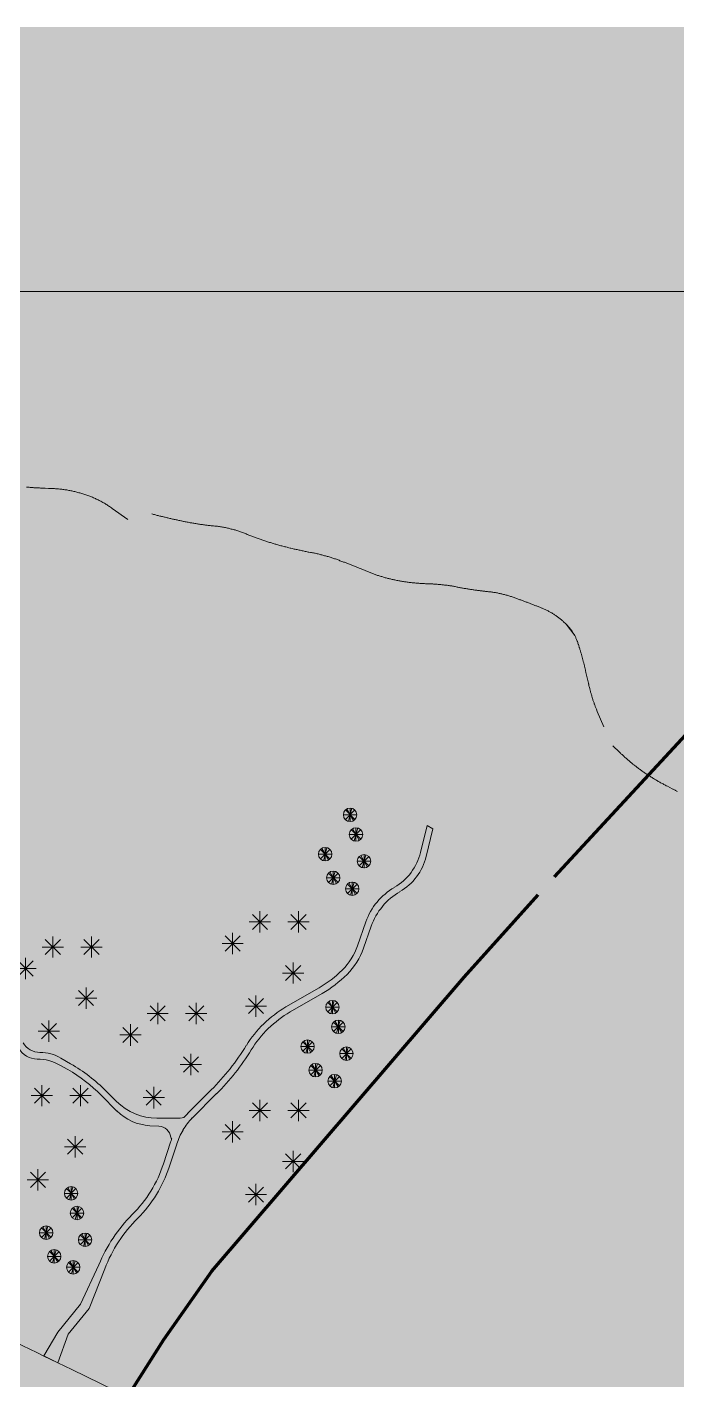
# Model space of a CAD drawing. Header units: metres. Extents: x 68582 to 69192, y 19191 to 19633.
# Drawn here: x 68717 to 68777.5, y 19502.4 to 19628.2 of the extents above; entities that cross this region are included whole.
import ezdxf

# ---------------------------------------------------------------- set-up
doc = ezdxf.new("R2010")
doc.units = ezdxf.units.M
doc.layers.get('0').update_dxf_attribs({"lineweight": 15})
doc.layers.add('Kasvillisuus', color=7, linetype='Continuous', lineweight=5)
doc.layers.add('None', color=7, linetype='Continuous', lineweight=5)

# ---------------------------------------------------------------- blocks, each defined once
blk = doc.blocks.new('Group-912')
at = {"layer": 'None', "color": 7, "linetype": 'Continuous', "lineweight": 5, "transparency": 33554687}
for p, q in [((45.76, -32.34), (47.17, -30.94)), ((45.76, -30.94), (47.17, -32.34)), ((46.46, -32.63), (46.46, -30.65)), ((47.46, -31.64), (45.47, -31.64))]:
    blk.add_line(p, q, dxfattribs=at)
blk = doc.blocks.new('Group-913')
at = {"layer": 'None', "color": 7, "linetype": 'Continuous', "lineweight": 5, "transparency": 33554687}
for p, q in [((42.17, -32.34), (43.57, -30.94)), ((42.17, -30.94), (43.57, -32.34)), ((42.87, -32.63), (42.87, -30.65)), ((43.86, -31.64), (41.88, -31.64))]:
    blk.add_line(p, q, dxfattribs=at)
blk = doc.blocks.new('Group-914')
at = {"layer": 'None', "color": 7, "linetype": 'Continuous', "lineweight": 5, "transparency": 33554687}
for p, q in [((46.96, -36.39), (44.97, -36.39)), ((45.26, -37.09), (46.67, -35.69)), ((45.26, -35.69), (46.67, -37.09)), ((45.96, -37.38), (45.96, -35.4))]:
    blk.add_line(p, q, dxfattribs=at)
blk = doc.blocks.new('Group-916')
at = {"layer": 'None', "color": 7, "linetype": 'Continuous', "lineweight": 5, "transparency": 33554687}
for p, q in [((40.33, -34.64), (40.33, -32.65)), ((41.32, -33.64), (39.34, -33.64)), ((39.63, -34.35), (41.03, -32.94)), ((39.63, -32.94), (41.03, -34.35))]:
    blk.add_line(p, q, dxfattribs=at)
blk = doc.blocks.new('Group-917')
at = {"layer": 'None', "color": 7, "linetype": 'Continuous', "lineweight": 5, "transparency": 33554687}
for p, q in [((41.8, -40.17), (43.2, -38.77)), ((41.8, -38.77), (43.2, -40.17)), ((42.5, -40.47), (42.5, -38.48)), ((43.49, -39.47), (41.51, -39.47))]:
    blk.add_line(p, q, dxfattribs=at)
blk = doc.blocks.new('Group-928')
at = {"layer": 'None', "color": 7, "linetype": 'Continuous', "lineweight": 5, "transparency": 33554687}
for p, q in [((41.59, -42.37), (40.33, -42.37)), ((40.52, -42.81), (41.4, -41.92)), ((40.52, -41.92), (41.4, -42.81)), ((41.27, -42.91), (40.65, -41.83)), ((40.8, -42.97), (41.12, -41.76)), ((40.96, -42.99), (40.96, -41.74))]:
    blk.add_line(p, q, dxfattribs=at)
blk = doc.blocks.new('Group-929')
at = {"layer": 'None', "color": 7, "linetype": 'Continuous', "lineweight": 5, "transparency": 33554687}
blk.add_circle((40.96, -42.37), 0.626, dxfattribs=at)
at = {"layer": 'None', "color": 7, "transparency": 33554687}
blk.add_blockref('Group-928', (0, 0), dxfattribs=at)
blk = doc.blocks.new('Group-930')
at = {"layer": 'None', "color": 7, "linetype": 'Continuous', "lineweight": 5, "transparency": 33554687}
for p, q in [((41.06, -44.64), (41.95, -43.75)), ((41.06, -43.75), (41.95, -44.64)), ((41.82, -44.74), (41.19, -43.65)), ((41.34, -44.8), (41.67, -43.59)), ((41.51, -44.82), (41.51, -43.57)), ((42.13, -44.2), (40.88, -44.2))]:
    blk.add_line(p, q, dxfattribs=at)
blk = doc.blocks.new('Group-931')
at = {"layer": 'None', "color": 7, "linetype": 'Continuous', "lineweight": 5, "transparency": 33554687}
blk.add_circle((41.51, -44.2), 0.626, dxfattribs=at)
at = {"layer": 'None', "color": 7, "transparency": 33554687}
blk.add_blockref('Group-930', (0, 0), dxfattribs=at)
blk = doc.blocks.new('Group-932')
at = {"layer": 'None', "color": 7, "linetype": 'Continuous', "lineweight": 5, "transparency": 33554687}
for p, q in [((40.72, -49.69), (41.61, -48.81)), ((40.72, -48.81), (41.61, -49.69)), ((41.48, -49.79), (40.85, -48.71)), ((41, -49.86), (41.33, -48.65)), ((41.16, -49.88), (41.16, -48.62)), ((41.79, -49.25), (40.54, -49.25))]:
    blk.add_line(p, q, dxfattribs=at)
blk = doc.blocks.new('Group-933')
at = {"layer": 'None', "color": 7, "linetype": 'Continuous', "lineweight": 5, "transparency": 33554687}
blk.add_circle((41.16, -49.25), 0.626, dxfattribs=at)
at = {"layer": 'None', "color": 7, "transparency": 33554687}
blk.add_blockref('Group-932', (0, 0), dxfattribs=at)
blk = doc.blocks.new('Group-934')
at = {"layer": 'None', "color": 7, "linetype": 'Continuous', "lineweight": 5, "transparency": 33554687}
for p, q in [((41.82, -47.13), (42.71, -46.25)), ((41.82, -46.25), (42.71, -47.13)), ((42.58, -47.23), (41.95, -46.15)), ((42.1, -47.3), (42.43, -46.09)), ((42.26, -47.32), (42.26, -46.06)), ((42.89, -46.69), (41.64, -46.69))]:
    blk.add_line(p, q, dxfattribs=at)
blk = doc.blocks.new('Group-935')
at = {"layer": 'None', "color": 7, "linetype": 'Continuous', "lineweight": 5, "transparency": 33554687}
blk.add_circle((42.26, -46.69), 0.626, dxfattribs=at)
at = {"layer": 'None', "color": 7, "transparency": 33554687}
blk.add_blockref('Group-934', (0, 0), dxfattribs=at)
blk = doc.blocks.new('Group-936')
at = {"layer": 'None', "color": 7, "linetype": 'Continuous', "lineweight": 5, "transparency": 33554687}
for p, q in [((38.95, -48.67), (39.84, -47.79)), ((38.95, -47.79), (39.84, -48.67)), ((39.71, -48.77), (39.08, -47.69)), ((39.23, -48.83), (39.56, -47.62)), ((39.39, -48.86), (39.39, -47.6)), ((40.02, -48.23), (38.77, -48.23))]:
    blk.add_line(p, q, dxfattribs=at)
blk = doc.blocks.new('Group-937')
at = {"layer": 'None', "color": 7, "linetype": 'Continuous', "lineweight": 5, "transparency": 33554687}
blk.add_circle((39.39, -48.23), 0.626, dxfattribs=at)
at = {"layer": 'None', "color": 7, "transparency": 33554687}
blk.add_blockref('Group-936', (0, 0), dxfattribs=at)
blk = doc.blocks.new('Group-938')
at = {"layer": 'None', "color": 7, "linetype": 'Continuous', "lineweight": 5, "transparency": 33554687}
for p, q in [((39.27, -46.03), (38.02, -46.03)), ((38.2, -46.47), (39.09, -45.59)), ((38.2, -45.59), (39.09, -46.47)), ((38.96, -46.57), (38.33, -45.49)), ((38.48, -46.64), (38.81, -45.43)), ((38.64, -46.66), (38.64, -45.4))]:
    blk.add_line(p, q, dxfattribs=at)
blk = doc.blocks.new('Group-939')
at = {"layer": 'None', "color": 7, "linetype": 'Continuous', "lineweight": 5, "transparency": 33554687}
blk.add_circle((38.64, -46.03), 0.626, dxfattribs=at)
at = {"layer": 'None', "color": 7, "transparency": 33554687}
blk.add_blockref('Group-938', (0, 0), dxfattribs=at)

msp = doc.modelspace()

# ---------------------------------------------------------------- hatches: boundary and pattern name
at = {"true_color": 0xd1f0d1, "transparency": 33554687}
msp.add_hatch(color=254, dxfattribs=at).paths.add_polyline_path([(68588.12, 19191.44), (69192.3, 19191.44), (69192.3, 19628.23), (68588.12, 19628.23)], flags=0)
at = {"true_color": 0xffffff, "transparency": 33554687}
msp.add_hatch(color=7, dxfattribs=at).paths.add_polyline_path([(68729.12, 19526.71), (68730.94, 19526.71), (68731.03, 19526.71), (68731.11, 19526.71), (68731.2, 19526.72), (68731.29, 19526.72), (68731.37, 19526.73), (68731.46, 19526.74), (68731.54, 19526.75), (68731.63, 19526.77), (68731.71, 19526.87), (68731.8, 19526.96), (68731.89, 19527.06), (68731.98, 19527.15), (68734.17, 19529.34), (68734.63, 19529.81), (68735.08, 19530.3), (68735.51, 19530.8), (68735.93, 19531.31), (68736.33, 19531.84), (68736.72, 19532.37), (68737.09, 19532.92), (68737.44, 19533.48), (68737.61, 19533.75), (68737.8, 19534.01), (68737.99, 19534.28), (68738.19, 19534.53), (68738.39, 19534.78), (68738.61, 19535.03), (68738.83, 19535.27), (68739.06, 19535.5), (68739.3, 19535.72), (68739.55, 19535.94), (68739.8, 19536.15), (68740.05, 19536.35), (68740.32, 19536.54), (68740.58, 19536.72), (68740.85, 19536.9), (68741.13, 19537.06), (68744.22, 19538.84), (68744.51, 19539.02), (68744.79, 19539.2), (68745.07, 19539.39), (68745.35, 19539.6), (68745.61, 19539.81), (68745.87, 19540.03), (68746.13, 19540.26), (68746.37, 19540.5), (68746.49, 19540.62), (68746.6, 19540.74), (68746.71, 19540.87), (68746.82, 19541), (68746.92, 19541.13), (68747.02, 19541.26), (68747.12, 19541.4), (68747.21, 19541.55), (68747.3, 19541.69), (68747.38, 19541.84), (68747.46, 19541.99), (68747.54, 19542.14), (68747.61, 19542.29), (68747.67, 19542.44), (68747.73, 19542.6), (68747.79, 19542.76), (68748.58, 19544.99), (68748.62, 19545.12), (68748.67, 19545.24), (68748.72, 19545.36), (68748.77, 19545.48), (68748.82, 19545.6), (68748.88, 19545.72), (68748.94, 19545.83), (68749.01, 19545.95), (68749.07, 19546.07), (68749.14, 19546.18), (68749.22, 19546.29), (68749.29, 19546.4), (68749.37, 19546.51), (68749.45, 19546.62), (68749.53, 19546.73), (68749.61, 19546.83), (68749.7, 19546.93), (68749.79, 19547.03), (68749.88, 19547.13), (68749.97, 19547.23), (68750.07, 19547.32), (68750.16, 19547.41), (68750.26, 19547.5), (68750.36, 19547.59), (68750.47, 19547.67), (68750.57, 19547.75), (68750.67, 19547.83), (68750.78, 19547.91), (68750.89, 19547.98), (68751, 19548.05), (68751.11, 19548.12), (68751.22, 19548.19), (68751.23, 19548.19), (68751.34, 19548.26), (68751.45, 19548.33), (68751.55, 19548.4), (68751.66, 19548.47), (68751.76, 19548.55), (68751.86, 19548.63), (68751.97, 19548.71), (68752.06, 19548.79), (68752.16, 19548.88), (68752.26, 19548.97), (68752.35, 19549.07), (68752.44, 19549.16), (68752.53, 19549.26), (68752.61, 19549.36), (68752.7, 19549.46), (68752.78, 19549.57), (68752.85, 19549.67), (68752.93, 19549.78), (68753, 19549.89), (68753.07, 19550), (68753.14, 19550.12), (68753.2, 19550.23), (68753.26, 19550.35), (68753.32, 19550.47), (68753.37, 19550.59), (68753.42, 19550.71), (68753.47, 19550.83), (68753.51, 19550.95), (68753.55, 19551.07), (68753.59, 19551.19), (68753.62, 19551.31), (68753.66, 19551.44), (68754.27, 19553.96), (68754.8, 19553.63), (68754.18, 19551.07), (68754.15, 19550.95), (68754.11, 19550.83), (68754.08, 19550.7), (68754.03, 19550.58), (68753.99, 19550.46), (68753.94, 19550.33), (68753.89, 19550.21), (68753.84, 19550.09), (68753.78, 19549.97), (68753.72, 19549.85), (68753.66, 19549.74), (68753.59, 19549.62), (68753.52, 19549.51), (68753.45, 19549.4), (68753.37, 19549.29), (68753.29, 19549.18), (68753.21, 19549.07), (68753.13, 19548.97), (68753.04, 19548.87), (68752.95, 19548.77), (68752.86, 19548.67), (68752.77, 19548.58), (68752.67, 19548.49), (68752.57, 19548.4), (68752.47, 19548.31), (68752.37, 19548.23), (68752.27, 19548.15), (68752.16, 19548.07), (68752.06, 19548), (68751.95, 19547.92), (68751.84, 19547.86), (68751.73, 19547.79), (68751.62, 19547.72), (68751.51, 19547.65), (68751.4, 19547.58), (68751.29, 19547.51), (68751.18, 19547.43), (68751.07, 19547.35), (68750.97, 19547.27), (68750.86, 19547.18), (68750.76, 19547.09), (68750.66, 19547), (68750.57, 19546.91), (68750.47, 19546.82), (68750.38, 19546.72), (68750.28, 19546.62), (68750.19, 19546.52), (68750.11, 19546.42), (68750.02, 19546.31), (68749.94, 19546.21), (68749.86, 19546.1), (68749.78, 19545.99), (68749.71, 19545.88), (68749.64, 19545.76), (68749.57, 19545.65), (68749.5, 19545.53), (68749.43, 19545.42), (68749.37, 19545.3), (68749.31, 19545.18), (68749.26, 19545.06), (68749.2, 19544.94), (68749.15, 19544.82), (68749.11, 19544.69), (68749.06, 19544.57), (68748.35, 19542.53), (68748.29, 19542.36), (68748.22, 19542.19), (68748.15, 19542.03), (68748.07, 19541.86), (68747.99, 19541.7), (68747.9, 19541.54), (68747.81, 19541.38), (68747.72, 19541.22), (68747.62, 19541.07), (68747.52, 19540.92), (68747.41, 19540.77), (68747.3, 19540.63), (68747.18, 19540.49), (68747.06, 19540.35), (68746.94, 19540.22), (68746.82, 19540.09), (68746.55, 19539.84), (68746.28, 19539.59), (68746, 19539.35), (68745.71, 19539.12), (68745.42, 19538.9), (68745.11, 19538.7), (68744.81, 19538.5), (68744.49, 19538.31), (68741.53, 19536.6), (68741.26, 19536.43), (68740.99, 19536.26), (68740.72, 19536.08), (68740.47, 19535.89), (68740.21, 19535.7), (68739.97, 19535.49), (68739.73, 19535.28), (68739.49, 19535.06), (68739.26, 19534.83), (68739.04, 19534.6), (68738.83, 19534.35), (68738.63, 19534.11), (68738.43, 19533.85), (68738.24, 19533.6), (68738.06, 19533.33), (68737.89, 19533.07), (68737.54, 19532.52), (68737.18, 19531.98), (68736.8, 19531.45), (68736.4, 19530.94), (68735.99, 19530.43), (68735.57, 19529.94), (68735.13, 19529.46), (68734.67, 19529), (68732.41, 19526.73), (68732.29, 19526.6), (68732.17, 19526.47), (68732.05, 19526.34), (68731.94, 19526.2), (68731.84, 19526.05), (68731.73, 19525.91), (68731.64, 19525.76), (68731.55, 19525.61), (68731.46, 19525.45), (68731.38, 19525.3), (68731.3, 19525.14), (68731.22, 19524.97), (68731.15, 19524.81), (68731.09, 19524.65), (68731.02, 19524.48), (68730.97, 19524.31), (68730.26, 19522.16), (68730.15, 19521.83), (68730.02, 19521.51), (68729.89, 19521.18), (68729.74, 19520.86), (68729.59, 19520.54), (68729.43, 19520.23), (68729.26, 19519.92), (68729.08, 19519.61), (68728.89, 19519.32), (68728.69, 19519.02), (68728.48, 19518.74), (68728.27, 19518.46), (68728.04, 19518.18), (68727.81, 19517.92), (68727.58, 19517.66), (68727.33, 19517.41), (68727.09, 19517.16), (68726.85, 19516.9), (68726.62, 19516.63), (68726.39, 19516.36), (68726.17, 19516.09), (68725.96, 19515.8), (68725.75, 19515.51), (68725.55, 19515.22), (68725.36, 19514.92), (68725.18, 19514.62), (68725, 19514.31), (68724.84, 19513.99), (68724.68, 19513.68), (68724.53, 19513.36), (68724.39, 19513.04), (68724.26, 19512.71), (68722.8, 19509), (68720.86, 19506.61), (68719.91, 19503.95), (68718.6, 19504.59), (68719.91, 19506.82), (68722, 19509.4), (68723.71, 19513.07), (68723.85, 19513.4), (68724, 19513.72), (68724.15, 19514.03), (68724.31, 19514.35), (68724.48, 19514.66), (68724.66, 19514.96), (68724.84, 19515.27), (68725.03, 19515.56), (68725.23, 19515.85), (68725.44, 19516.14), (68725.65, 19516.42), (68725.87, 19516.7), (68726.1, 19516.97), (68726.33, 19517.23), (68726.57, 19517.49), (68726.82, 19517.74), (68727.06, 19517.99), (68727.29, 19518.25), (68727.52, 19518.51), (68727.75, 19518.78), (68727.96, 19519.06), (68728.17, 19519.35), (68728.36, 19519.64), (68728.55, 19519.94), (68728.73, 19520.24), (68728.9, 19520.55), (68729.07, 19520.86), (68729.22, 19521.18), (68729.36, 19521.5), (68729.49, 19521.82), (68729.62, 19522.15), (68729.73, 19522.48), (68730.39, 19524.49), (68730.44, 19524.63), (68730.49, 19524.77), (68730.49, 19524.78), (68730.49, 19524.78), (68730.48, 19524.79), (68730.48, 19524.79), (68730.47, 19524.8), (68730.47, 19524.8), (68730.47, 19524.81), (68730.46, 19524.81), (68730.46, 19524.82), (68730.45, 19524.82), (68730.45, 19524.83), (68730.45, 19524.83), (68730.44, 19524.84), (68730.44, 19524.84), (68730.44, 19524.85), (68730.44, 19524.85), (68730.43, 19524.86), (68730.43, 19524.87), (68730.43, 19524.87), (68730.43, 19524.88), (68730.42, 19524.88), (68730.42, 19524.89), (68730.42, 19524.9), (68730.42, 19524.9), (68730.42, 19524.91), (68730.41, 19524.91), (68730.41, 19524.92), (68730.41, 19524.93), (68730.41, 19524.93), (68730.41, 19524.94), (68730.41, 19524.94), (68730.41, 19524.95), (68730.4, 19524.97), (68730.4, 19525), (68730.39, 19525.02), (68730.39, 19525.04), (68730.38, 19525.07), (68730.38, 19525.09), (68730.37, 19525.11), (68730.36, 19525.14), (68730.36, 19525.16), (68730.35, 19525.19), (68730.34, 19525.21), (68730.33, 19525.23), (68730.32, 19525.26), (68730.31, 19525.28), (68730.3, 19525.3), (68730.29, 19525.33), (68730.27, 19525.35), (68730.26, 19525.37), (68730.25, 19525.39), (68730.24, 19525.42), (68730.22, 19525.44), (68730.21, 19525.46), (68730.19, 19525.48), (68730.18, 19525.5), (68730.16, 19525.52), (68730.14, 19525.54), (68730.13, 19525.56), (68730.11, 19525.58), (68730.09, 19525.6), (68730.07, 19525.62), (68730.05, 19525.64), (68730.03, 19525.66), (68730.01, 19525.68), (68729.99, 19525.69), (68729.97, 19525.71), (68729.95, 19525.73), (68729.93, 19525.74), (68729.91, 19525.76), (68729.89, 19525.77), (68729.86, 19525.79), (68729.84, 19525.8), (68729.82, 19525.81), (68729.8, 19525.83), (68729.77, 19525.84), (68729.75, 19525.85), (68729.73, 19525.86), (68729.7, 19525.87), (68729.68, 19525.88), (68729.66, 19525.89), (68729.63, 19525.9), (68729.61, 19525.91), (68729.58, 19525.92), (68729.56, 19525.92), (68729.53, 19525.93), (68729.51, 19525.94), (68729.49, 19525.94), (68729.46, 19525.95), (68729.44, 19525.95), (68729.41, 19525.96), (68729.39, 19525.96), (68729.37, 19525.96), (68729.34, 19525.96), (68729.32, 19525.97), (68729.3, 19525.97), (68728.47, 19526.01), (68728.37, 19526.02), (68728.26, 19526.03), (68728.16, 19526.04), (68728.05, 19526.05), (68727.94, 19526.07), (68727.84, 19526.09), (68727.73, 19526.11), (68727.63, 19526.13), (68727.52, 19526.16), (68727.42, 19526.19), (68727.32, 19526.22), (68727.21, 19526.25), (68727.11, 19526.29), (68727.01, 19526.33), (68726.91, 19526.37), (68726.81, 19526.41), (68726.71, 19526.46), (68726.61, 19526.51), (68726.52, 19526.56), (68726.42, 19526.61), (68726.33, 19526.66), (68726.23, 19526.72), (68726.14, 19526.78), (68726.05, 19526.84), (68725.97, 19526.9), (68725.88, 19526.96), (68725.8, 19527.03), (68725.71, 19527.1), (68725.63, 19527.17), (68725.55, 19527.24), (68725.48, 19527.31), (68725.4, 19527.38), (68723.94, 19528.84), (68723.59, 19529.19), (68723.22, 19529.52), (68722.85, 19529.83), (68722.46, 19530.14), (68722.06, 19530.44), (68721.66, 19530.72), (68721.24, 19530.98), (68720.82, 19531.24), (68720.09, 19531.66), (68719.97, 19531.73), (68719.85, 19531.79), (68719.72, 19531.85), (68719.59, 19531.9), (68719.47, 19531.95), (68719.33, 19532), (68719.2, 19532.04), (68719.07, 19532.08), (68718.93, 19532.12), (68718.8, 19532.14), (68718.66, 19532.17), (68718.52, 19532.19), (68718.38, 19532.21), (68718.25, 19532.22), (68718.11, 19532.22), (68717.97, 19532.23), (68717.91, 19532.23), (68717.85, 19532.23), (68717.79, 19532.23), (68717.72, 19532.24), (68717.66, 19532.25), (68717.6, 19532.26), (68717.53, 19532.28), (68717.47, 19532.29), (68717.41, 19532.31), (68717.35, 19532.33), (68717.29, 19532.35), (68717.23, 19532.37), (68717.16, 19532.4), (68717.11, 19532.43), (68717.05, 19532.46), (68716.99, 19532.49), (68716.93, 19532.52), (68716.88, 19532.56), (68716.82, 19532.6), (68716.77, 19532.64), (68716.72, 19532.68), (68716.67, 19532.72), (68716.62, 19532.76), (68716.58, 19532.81), (68716.53, 19532.85), (68716.49, 19532.9), (68716.45, 19532.95), (68716.41, 19533), (68716.37, 19533.05), (68716.34, 19533.1), (68716.3, 19533.16), (68716.27, 19533.21), (68714.08, 19537.01), (68714.04, 19537.07), (68714, 19537.13), (68713.96, 19537.19), (68713.91, 19537.26), (68713.86, 19537.32), (68713.81, 19537.37), (68713.76, 19537.43), (68713.71, 19537.49), (68713.65, 19537.54), (68713.6, 19537.59), (68713.54, 19537.65), (68713.47, 19537.7), (68713.41, 19537.74), (68713.35, 19537.79), (68713.28, 19537.83), (68713.21, 19537.87), (68713.14, 19537.91), (68713.07, 19537.95), (68713, 19537.98), (68712.93, 19538.01), (68712.85, 19538.04), (68712.78, 19538.07), (68712.71, 19538.09), (68712.63, 19538.11), (68712.56, 19538.13), (68712.48, 19538.14), (68712.4, 19538.16), (68712.33, 19538.17), (68712.25, 19538.18), (68712.18, 19538.18), (68712.1, 19538.19), (68712.03, 19538.19), (68711.66, 19538.19), (68711.61, 19538.19), (68711.55, 19538.19), (68711.5, 19538.2), (68711.44, 19538.2), (68711.39, 19538.21), (68711.33, 19538.22), (68711.28, 19538.23), (68711.22, 19538.25), (68711.17, 19538.26), (68711.11, 19538.28), (68711.06, 19538.3), (68711.01, 19538.32), (68710.95, 19538.34), (68710.9, 19538.37), (68710.85, 19538.39), (68710.8, 19538.42), (68710.75, 19538.45), (68710.7, 19538.48), (68710.65, 19538.52), (68710.6, 19538.55), (68710.56, 19538.59), (68710.52, 19538.62), (68710.47, 19538.66), (68710.43, 19538.7), (68710.39, 19538.74), (68710.35, 19538.79), (68710.32, 19538.83), (68710.28, 19538.87), (68710.25, 19538.92), (68710.22, 19538.96), (68710.19, 19539.01), (68710.16, 19539.06), (68710.09, 19539.18), (68709.98, 19539.36), (68709.86, 19539.54), (68709.74, 19539.72), (68709.62, 19539.89), (68709.48, 19540.06), (68709.35, 19540.22), (68709.2, 19540.37), (68709.06, 19540.53), (68709.02, 19540.56), (68708.99, 19540.6), (68708.95, 19540.63), (68708.91, 19540.66), (68708.87, 19540.69), (68708.83, 19540.72), (68708.79, 19540.75), (68708.75, 19540.78), (68708.71, 19540.81), (68708.66, 19540.84), (68708.62, 19540.86), (68708.57, 19540.89), (68708.53, 19540.91), (68708.48, 19540.93), (68708.43, 19540.95), (68708.39, 19540.97), (68708.34, 19540.99), (68708.29, 19541.01), (68708.24, 19541.03), (68708.19, 19541.04), (68708.15, 19541.06), (68708.1, 19541.07), (68708.05, 19541.08), (68708, 19541.09), (68707.95, 19541.1), (68707.9, 19541.11), (68707.85, 19541.12), (68707.8, 19541.12), (68707.75, 19541.13), (68707.7, 19541.13), (68707.65, 19541.13), (68707.6, 19541.13), (68706.89, 19541.13), (68706.8, 19541.13), (68706.71, 19541.14), (68706.62, 19541.14), (68706.53, 19541.15), (68706.43, 19541.16), (68706.34, 19541.17), (68706.25, 19541.19), (68706.16, 19541.2), (68706.07, 19541.22), (68705.98, 19541.24), (68705.89, 19541.27), (68705.8, 19541.29), (68705.71, 19541.32), (68705.62, 19541.35), (68705.53, 19541.38), (68705.44, 19541.42), (68705.36, 19541.46), (68705.27, 19541.49), (68705.19, 19541.54), (68705.11, 19541.58), (68705.02, 19541.62), (68704.94, 19541.67), (68704.86, 19541.72), (68704.79, 19541.77), (68704.71, 19541.82), (68704.63, 19541.88), (68704.56, 19541.93), (68704.49, 19541.99), (68704.42, 19542.05), (68704.35, 19542.11), (68704.28, 19542.17), (68704.22, 19542.24), (68702.35, 19544.11), (68702.25, 19544.21), (68702.35, 19544.53), (68702.45, 19544.85), (68704.47, 19542.84), (68704.53, 19542.77), (68704.6, 19542.71), (68704.67, 19542.65), (68704.74, 19542.59), (68704.81, 19542.53), (68704.88, 19542.48), (68704.96, 19542.42), (68705.03, 19542.37), (68705.11, 19542.32), (68705.19, 19542.27), (68705.27, 19542.22), (68705.35, 19542.18), (68705.44, 19542.14), (68705.52, 19542.09), (68705.61, 19542.06), (68705.69, 19542.02), (68705.78, 19541.98), (68705.87, 19541.95), (68705.96, 19541.92), (68706.05, 19541.89), (68706.14, 19541.87), (68706.23, 19541.84), (68706.32, 19541.82), (68706.41, 19541.8), (68706.5, 19541.79), (68706.59, 19541.77), (68706.68, 19541.76), (68706.77, 19541.75), (68706.87, 19541.74), (68706.96, 19541.74), (68707.05, 19541.73), (68707.14, 19541.73), (68707.68, 19541.73), (68707.74, 19541.73), (68707.8, 19541.73), (68707.86, 19541.72), (68707.92, 19541.72), (68707.98, 19541.71), (68708.04, 19541.71), (68708.1, 19541.7), (68708.16, 19541.68), (68708.22, 19541.67), (68708.28, 19541.66), (68708.34, 19541.64), (68708.39, 19541.63), (68708.45, 19541.61), (68708.51, 19541.59), (68708.57, 19541.57), (68708.62, 19541.54), (68708.68, 19541.52), (68708.74, 19541.49), (68708.79, 19541.47), (68708.84, 19541.44), (68708.9, 19541.41), (68708.95, 19541.38), (68709, 19541.35), (68709.05, 19541.31), (68709.1, 19541.28), (68709.15, 19541.24), (68709.2, 19541.21), (68709.25, 19541.17), (68709.29, 19541.13), (68709.34, 19541.09), (68709.38, 19541.05), (68709.42, 19541.01), (68709.53, 19540.9), (68709.68, 19540.75), (68709.82, 19540.59), (68709.96, 19540.43), (68710.1, 19540.26), (68710.23, 19540.08), (68710.35, 19539.91), (68710.46, 19539.72), (68710.58, 19539.54), (68710.6, 19539.5), (68710.63, 19539.46), (68710.65, 19539.42), (68710.68, 19539.38), (68710.71, 19539.34), (68710.74, 19539.31), (68710.78, 19539.27), (68710.81, 19539.23), (68710.84, 19539.2), (68710.88, 19539.17), (68710.92, 19539.13), (68710.96, 19539.1), (68711, 19539.07), (68711.04, 19539.04), (68711.08, 19539.02), (68711.13, 19538.99), (68711.17, 19538.97), (68711.21, 19538.94), (68711.26, 19538.92), (68711.31, 19538.9), (68711.35, 19538.88), (68711.4, 19538.87), (68711.45, 19538.85), (68711.49, 19538.84), (68711.54, 19538.83), (68711.59, 19538.82), (68711.64, 19538.81), (68711.69, 19538.8), (68711.73, 19538.79), (68711.78, 19538.79), (68711.83, 19538.79), (68711.88, 19538.79), (68712.38, 19538.79), (68712.45, 19538.79), (68712.52, 19538.78), (68712.6, 19538.78), (68712.67, 19538.77), (68712.75, 19538.76), (68712.83, 19538.74), (68712.9, 19538.73), (68712.98, 19538.71), (68713.05, 19538.69), (68713.13, 19538.67), (68713.2, 19538.64), (68713.27, 19538.61), (68713.35, 19538.58), (68713.42, 19538.55), (68713.49, 19538.51), (68713.56, 19538.47), (68713.63, 19538.43), (68713.69, 19538.39), (68713.76, 19538.34), (68713.82, 19538.3), (68713.88, 19538.25), (68713.94, 19538.19), (68714, 19538.14), (68714.06, 19538.09), (68714.11, 19538.03), (68714.16, 19537.97), (68714.21, 19537.92), (68714.26, 19537.86), (68714.3, 19537.79), (68714.35, 19537.73), (68714.39, 19537.67), (68714.42, 19537.61), (68716.66, 19533.73), (68716.69, 19533.68), (68716.72, 19533.63), (68716.76, 19533.58), (68716.79, 19533.54), (68716.83, 19533.49), (68716.86, 19533.45), (68716.9, 19533.4), (68716.94, 19533.36), (68716.99, 19533.32), (68717.03, 19533.28), (68717.08, 19533.24), (68717.12, 19533.2), (68717.17, 19533.17), (68717.22, 19533.13), (68717.27, 19533.1), (68717.32, 19533.07), (68717.38, 19533.04), (68717.43, 19533.01), (68717.48, 19532.99), (68717.54, 19532.96), (68717.6, 19532.94), (68717.65, 19532.92), (68717.71, 19532.9), (68717.77, 19532.89), (68717.82, 19532.87), (68717.88, 19532.86), (68717.94, 19532.85), (68718, 19532.84), (68718.05, 19532.83), (68718.11, 19532.83), (68718.17, 19532.83), (68718.23, 19532.83), (68718.35, 19532.82), (68718.48, 19532.82), (68718.6, 19532.81), (68718.73, 19532.79), (68718.86, 19532.77), (68718.98, 19532.75), (68719.11, 19532.72), (68719.23, 19532.69), (68719.35, 19532.66), (68719.48, 19532.62), (68719.6, 19532.58), (68719.72, 19532.53), (68719.83, 19532.48), (68719.95, 19532.42), (68720.06, 19532.37), (68720.17, 19532.3), (68721.09, 19531.78), (68721.53, 19531.51), (68721.97, 19531.22), (68722.4, 19530.93), (68722.82, 19530.62), (68723.23, 19530.29), (68723.63, 19529.95), (68724.02, 19529.6), (68724.39, 19529.24), (68725.37, 19528.26), (68725.46, 19528.17), (68725.55, 19528.09), (68725.65, 19528), (68725.75, 19527.92), (68725.85, 19527.84), (68725.95, 19527.76), (68726.06, 19527.68), (68726.16, 19527.61), (68726.27, 19527.54), (68726.38, 19527.47), (68726.5, 19527.4), (68726.61, 19527.34), (68726.73, 19527.28), (68726.85, 19527.22), (68726.97, 19527.17), (68727.09, 19527.11), (68727.21, 19527.06), (68727.34, 19527.02), (68727.46, 19526.98), (68727.59, 19526.94), (68727.71, 19526.9), (68727.84, 19526.87), (68727.97, 19526.84), (68728.09, 19526.81), (68728.22, 19526.79), (68728.35, 19526.77), (68728.48, 19526.75), (68728.61, 19526.73), (68728.74, 19526.72), (68728.86, 19526.72), (68728.99, 19526.71)], flags=0)
at = {"layer": 'None', "linetype": 'Continuous', "lineweight": 0, "true_color": 0xffffff, "transparency": 33554687}
for points in [[(68781.59, 19538.71), (68776.38, 19540.61), (68768.63, 19545.33), (68766.57, 19546.57), (68761.47, 19549.51), (68762.8, 19551.69), (68768.16, 19559.92), (68775.63, 19569.2), (68784.47, 19575.63), (68789.67, 19581.91), (68793.56, 19591.15), (68800.81, 19599.35), (68806.04, 19602.18), (68820.1, 19605.22), (68827.3, 19606.6), (68835.87, 19610.18), (68837.48, 19611.8), (68839.45, 19609.09), (68836.64, 19608.33), (68827.88, 19604.67), (68820.5, 19603.26), (68806.74, 19600.29), (68802.07, 19597.76), (68795.28, 19590.07), (68791.4, 19580.86), (68785.85, 19574.16), (68777.02, 19567.74), (68770.08, 19559.11), (68764.8, 19550.29), (68777.25, 19542.42), (68782.27, 19540.59)], [(68726.52, 19581.22), (68727.02, 19578.27), (68724.32, 19575.61), (68725.74, 19574.2), (68728.54, 19575.09), (68729.87, 19576.58), (68728.51, 19581.07)], [(68691.2, 19521.55), (68692.49, 19524.34), (68697.41, 19535.82), (68704.6, 19557.89), (68708.25, 19563.1), (68719.67, 19570.92), (68724.32, 19575.61), (68725.74, 19574.2), (68720.96, 19569.38), (68709.68, 19561.65), (68706.41, 19556.99), (68699.28, 19535.11), (68693.03, 19520.75)], [(68761.47, 19549.51), (68747.58, 19558.09), (68728.54, 19575.09), (68729.87, 19576.58), (68748.77, 19559.7), (68762.8, 19551.69)], [(68733.52, 19471.9), (68734.82, 19477.86), (68739.47, 19489.54), (68746.66, 19501.73), (68758.6, 19513.69), (68764.48, 19520.21), (68766.65, 19526.02), (68766.57, 19546.57), (68768.63, 19545.33), (68768.64, 19525.64), (68766.22, 19519.15), (68760.05, 19512.31), (68748.18, 19500.43), (68740.78, 19487.6), (68736.74, 19477.28), (68735.47, 19471.47)]]:
    msp.add_hatch(color=7, dxfattribs=at).paths.add_polyline_path(points, flags=0)

# ---------------------------------------------------------------- linework, layer by layer
at = {"layer": 'Kasvillisuus'}
msp.add_lwpolyline([(68640.23, 19207.93), (69167.58, 19207.93), (69167.58, 19603.63), (68640.23, 19603.63)], close=True, dxfattribs=at)
at = {"layer": 'None', "color": 7, "linetype": 'Continuous', "lineweight": 5, "true_color": 0xffffff, "transparency": 33554687}
for p, q in [((68753.66, 19551.44), (68754.27, 19553.96)), ((68754.8, 19553.63), (68754.18, 19551.07)), ((68754.27, 19553.96), (68754.8, 19553.63)), ((68751.22, 19548.19), (68751.23, 19548.19)), ((68747.79, 19542.76), (68748.58, 19544.99)), ((68749.06, 19544.57), (68748.35, 19542.53)), ((68741.13, 19537.06), (68744.22, 19538.84)), ((68744.49, 19538.31), (68741.53, 19536.6)), ((68720.82, 19531.24), (68720.09, 19531.66)), ((68720.17, 19532.3), (68721.09, 19531.78)), ((68724.39, 19529.24), (68725.37, 19528.26)), ((68731.98, 19527.15), (68734.17, 19529.34)), ((68734.67, 19529), (68732.41, 19526.73)), ((68725.4, 19527.38), (68723.94, 19528.84)), ((68729.12, 19526.71), (68730.94, 19526.71)), ((68729.3, 19525.97), (68728.47, 19526.01)), ((68729.73, 19522.48), (68730.39, 19524.49)), ((68730.97, 19524.31), (68730.26, 19522.16)), ((68722, 19509.4), (68723.71, 19513.07)), ((68724.26, 19512.71), (68722.8, 19509)), ((68719.91, 19506.82), (68722, 19509.4)), ((68722.8, 19509), (68720.86, 19506.61)), ((68718.6, 19504.59), (68719.91, 19506.82)), ((68720.86, 19506.61), (68719.91, 19503.95)), ((68719.91, 19503.95), (68718.6, 19504.59))]:
    msp.add_line(p, q, dxfattribs=at)
at = {"layer": 'None', "color": 7, "linetype": 'Continuous', "lineweight": 5, "transparency": 33554687}
msp.add_line((68725.19, 19501.37), (68721.19, 19503.32), dxfattribs=at)
for points in [[(68726.4, 19582.41), (68724.95, 19583.45), (68724.88, 19583.5), (68724.8, 19583.56), (68724.72, 19583.61), (68724.64, 19583.67), (68724.56, 19583.72), (68724.48, 19583.77), (68724.4, 19583.82), (68724.32, 19583.87), (68724.23, 19583.92), (68724.15, 19583.97), (68724.07, 19584.01), (68723.98, 19584.06), (68723.9, 19584.11), (68723.82, 19584.15), (68723.73, 19584.19), (68723.64, 19584.24), (68723.56, 19584.28), (68723.47, 19584.32), (68723.39, 19584.36), (68723.3, 19584.4), (68723.21, 19584.44), (68723.12, 19584.48), (68723.04, 19584.51), (68722.95, 19584.55), (68722.86, 19584.59), (68722.77, 19584.62), (68722.68, 19584.65), (68722.59, 19584.68), (68722.5, 19584.72), (68722.41, 19584.75), (68722.32, 19584.78), (68722.22, 19584.8), (68722.13, 19584.83), (68722.04, 19584.86), (68721.95, 19584.89), (68721.86, 19584.91), (68721.76, 19584.94), (68721.67, 19584.96), (68721.58, 19584.98), (68721.49, 19585.01), (68721.39, 19585.03), (68721.3, 19585.05), (68721.2, 19585.07), (68721.11, 19585.09), (68721.02, 19585.11), (68720.92, 19585.12), (68720.83, 19585.14), (68720.73, 19585.16), (68720.64, 19585.17), (68720.54, 19585.19), (68720.45, 19585.2), (68720.35, 19585.21), (68720.26, 19585.23), (68720.16, 19585.24), (68720.07, 19585.25), (68719.97, 19585.26), (68719.88, 19585.27), (68719.78, 19585.28), (68719.69, 19585.28), (68719.59, 19585.29), (68719.49, 19585.3), (68719.4, 19585.3), (68719.3, 19585.31), (68719.21, 19585.31), (68719.03, 19585.31), (68718.73, 19585.32), (68718.64, 19585.33), (68718.56, 19585.33), (68718.47, 19585.33), (68718.38, 19585.34), (68718.29, 19585.34), (68718.2, 19585.35), (68718.11, 19585.35), (68718.03, 19585.35), (68717.94, 19585.36), (68717.85, 19585.36), (68717.76, 19585.37), (68717.67, 19585.37), (68717.59, 19585.38), (68717.5, 19585.39), (68717.41, 19585.39), (68717.32, 19585.4), (68717.23, 19585.41), (68717.15, 19585.41), (68717.06, 19585.42), (68716.97, 19585.43)], [(68770.73, 19563.11), (68770.11, 19564.56), (68770.08, 19564.63), (68770.06, 19564.69), (68770.03, 19564.76), (68770, 19564.82), (68769.98, 19564.89), (68769.95, 19564.95), (68769.93, 19565.02), (68769.9, 19565.09), (68769.88, 19565.15), (68769.85, 19565.22), (68769.83, 19565.28), (68769.81, 19565.35), (68769.78, 19565.42), (68769.76, 19565.48), (68769.74, 19565.55), (68769.71, 19565.62), (68769.69, 19565.68), (68769.67, 19565.75), (68769.65, 19565.82), (68769.63, 19565.89), (68769.61, 19565.95), (68769.59, 19566.02), (68769.57, 19566.09), (68769.55, 19566.16), (68769.53, 19566.22), (68769.51, 19566.29), (68769.49, 19566.36), (68769.47, 19566.43), (68769.46, 19566.5), (68769.44, 19566.57), (68769.42, 19566.63), (68769.41, 19566.7), (68769.39, 19566.78), (68769.36, 19566.89), (68769.34, 19566.95), (68769.33, 19567.02), (68769.31, 19567.08), (68769.3, 19567.14), (68769.28, 19567.21), (68769.27, 19567.27), (68769.25, 19567.33), (68769.24, 19567.4), (68769.22, 19567.46), (68769.21, 19567.53), (68769.19, 19567.59), (68769.18, 19567.65), (68769.16, 19567.72), (68769.15, 19567.78), (68769.13, 19567.85), (68769.12, 19567.91), (68769.1, 19567.97), (68769.09, 19568.04), (68769.07, 19568.1), (68769.06, 19568.16), (68769.04, 19568.23), (68769.03, 19568.29), (68769.01, 19568.35), (68769, 19568.42), (68768.98, 19568.48), (68768.97, 19568.55), (68768.95, 19568.61), (68768.94, 19568.67), (68768.92, 19568.74), (68768.91, 19568.8), (68768.91, 19568.82), (68768.89, 19568.88), (68768.88, 19568.94), (68768.86, 19569.01), (68768.85, 19569.07), (68768.83, 19569.13), (68768.81, 19569.2), (68768.8, 19569.26), (68768.78, 19569.32), (68768.77, 19569.39), (68768.75, 19569.45), (68768.73, 19569.51), (68768.72, 19569.58), (68768.7, 19569.64), (68768.68, 19569.7), (68768.66, 19569.77), (68768.65, 19569.83), (68768.63, 19569.89), (68768.61, 19569.95), (68768.59, 19570.02), (68768.57, 19570.08), (68768.56, 19570.14), (68768.54, 19570.21), (68768.52, 19570.27), (68768.5, 19570.33), (68768.48, 19570.39), (68768.46, 19570.46), (68768.44, 19570.52), (68768.42, 19570.58), (68768.4, 19570.64), (68768.38, 19570.7), (68768.36, 19570.77), (68768.34, 19570.83), (68768.31, 19570.91), (68768.29, 19570.98), (68768.26, 19571.05), (68768.24, 19571.11), (68768.21, 19571.17), (68768.19, 19571.24), (68768.16, 19571.3), (68768.13, 19571.37), (68768.1, 19571.43), (68768.07, 19571.49), (68768.04, 19571.55), (68768.01, 19571.61), (68767.97, 19571.68), (68767.94, 19571.74), (68767.91, 19571.8), (68767.87, 19571.85), (68767.83, 19571.91), (68767.79, 19571.97), (68767.76, 19572.03), (68767.72, 19572.09), (68767.68, 19572.14), (68767.63, 19572.2), (68767.59, 19572.25), (68767.55, 19572.31), (68767.5, 19572.36), (68767.46, 19572.41), (68767.41, 19572.47), (68767.37, 19572.52), (68767.32, 19572.57), (68768.01, 19571.61), (68767.22, 19572.67), (68767.17, 19572.72), (68767.12, 19572.77), (68767.04, 19572.84), (68766.98, 19572.9), (68766.93, 19572.95), (68766.87, 19573), (68766.81, 19573.05), (68766.75, 19573.1), (68766.69, 19573.15), (68766.63, 19573.2), (68766.57, 19573.25), (68766.51, 19573.29), (68766.45, 19573.34), (68766.39, 19573.38), (68766.32, 19573.43), (68766.26, 19573.47), (68766.2, 19573.52), (68766.13, 19573.56), (68766.07, 19573.6), (68766, 19573.64), (68765.94, 19573.68), (68765.87, 19573.72), (68765.8, 19573.76), (68765.74, 19573.8), (68765.67, 19573.83), (68765.6, 19573.87), (68765.53, 19573.91), (68765.46, 19573.94), (68765.39, 19573.98), (68765.32, 19574.01), (68765.25, 19574.04), (68765.18, 19574.07), (68765.11, 19574.1), (68765.04, 19574.13), (68764.97, 19574.16), (68764.96, 19574.16), (68764.89, 19574.19), (68764.82, 19574.22), (68764.75, 19574.25), (68764.67, 19574.28), (68764.6, 19574.31), (68764.53, 19574.34), (68764.45, 19574.37), (68764.38, 19574.39), (68764.31, 19574.42), (68764.23, 19574.45), (68764.16, 19574.48), (68764.09, 19574.51), (68764.01, 19574.54), (68763.94, 19574.57), (68763.87, 19574.59), (68763.79, 19574.62), (68763.72, 19574.65), (68763.65, 19574.68), (68763.57, 19574.71), (68763.5, 19574.73), (68763.42, 19574.76), (68763.35, 19574.79), (68763.28, 19574.82), (68763.2, 19574.84), (68763.13, 19574.87), (68763.06, 19574.9), (68762.98, 19574.93), (68762.91, 19574.95), (68762.84, 19574.98), (68762.76, 19575.01), (68762.69, 19575.04), (68762.61, 19575.07), (68762.52, 19575.1), (68762.44, 19575.13), (68762.36, 19575.16), (68762.28, 19575.18), (68762.2, 19575.21), (68762.12, 19575.24), (68762.04, 19575.26), (68761.96, 19575.29), (68761.87, 19575.31), (68761.79, 19575.34), (68761.71, 19575.36), (68761.63, 19575.38), (68761.55, 19575.41), (68761.47, 19575.43), (68761.39, 19575.45), (68761.3, 19575.47), (68761.22, 19575.49), (68761.14, 19575.51), (68761.06, 19575.52), (68760.97, 19575.54), (68760.89, 19575.56), (68760.81, 19575.58), (68760.72, 19575.59), (68760.64, 19575.61), (68760.56, 19575.62), (68760.47, 19575.63), (68760.39, 19575.65), (68760.31, 19575.66), (68760.22, 19575.67), (68760.14, 19575.68), (68760.06, 19575.69), (68759.97, 19575.7), (68759.89, 19575.71), (68759.81, 19575.72), (68759.72, 19575.73), (68759.64, 19575.74), (68759.56, 19575.75), (68759.47, 19575.76), (68759.39, 19575.77), (68759.3, 19575.78), (68759.22, 19575.79), (68759.14, 19575.8), (68759.05, 19575.81), (68758.97, 19575.82), (68758.89, 19575.83), (68758.8, 19575.84), (68758.72, 19575.85), (68758.63, 19575.86), (68758.55, 19575.88), (68758.47, 19575.89), (68758.38, 19575.9), (68758.3, 19575.91), (68758.22, 19575.93), (68758.13, 19575.94), (68758.05, 19575.95), (68757.97, 19575.97), (68757.88, 19575.98), (68757.8, 19576), (68757.72, 19576.01), (68757.63, 19576.03), (68757.55, 19576.04), (68757.47, 19576.06), (68757.39, 19576.07), (68757.3, 19576.09), (68757.22, 19576.1), (68757.14, 19576.12), (68757.06, 19576.13), (68756.97, 19576.15), (68756.89, 19576.17), (68756.81, 19576.18), (68756.72, 19576.2), (68756.64, 19576.21), (68756.56, 19576.23), (68756.47, 19576.24), (68756.39, 19576.25), (68756.31, 19576.27), (68756.23, 19576.28), (68756.14, 19576.29), (68756.06, 19576.3), (68755.97, 19576.31), (68755.89, 19576.32), (68755.81, 19576.33), (68755.72, 19576.34), (68755.64, 19576.35), (68755.56, 19576.36), (68755.47, 19576.37), (68755.39, 19576.38), (68755.3, 19576.38), (68755.22, 19576.39), (68755.14, 19576.4), (68755.05, 19576.4), (68754.97, 19576.41), (68754.88, 19576.41), (68754.8, 19576.42), (68754.72, 19576.42), (68754.63, 19576.43), (68754.55, 19576.43), (68754.46, 19576.43), (68754.38, 19576.44), (68754.25, 19576.44), (68754.2, 19576.44), (68754.11, 19576.44), (68754.03, 19576.45), (68753.94, 19576.45), (68753.85, 19576.45), (68753.76, 19576.46), (68753.67, 19576.46), (68753.58, 19576.47), (68753.49, 19576.48), (68753.4, 19576.48), (68753.31, 19576.49), (68753.22, 19576.5), (68753.13, 19576.51), (68753.04, 19576.51), (68752.95, 19576.52), (68752.87, 19576.53), (68752.78, 19576.54), (68752.69, 19576.55), (68752.6, 19576.56), (68752.51, 19576.58), (68752.42, 19576.59), (68752.33, 19576.6), (68752.25, 19576.61), (68752.16, 19576.63), (68752.07, 19576.64), (68751.98, 19576.66), (68751.89, 19576.67), (68751.8, 19576.69), (68751.72, 19576.7), (68751.63, 19576.72), (68751.54, 19576.73), (68751.45, 19576.75), (68751.37, 19576.77), (68751.26, 19576.79), (68751.18, 19576.81), (68751.1, 19576.83), (68751.02, 19576.84), (68750.94, 19576.86), (68750.86, 19576.88), (68750.78, 19576.9), (68750.7, 19576.92), (68750.62, 19576.94), (68750.54, 19576.96), (68750.46, 19576.98), (68750.38, 19577), (68750.3, 19577.03), (68750.22, 19577.05), (68750.14, 19577.07), (68750.06, 19577.1), (68749.98, 19577.12), (68749.9, 19577.15), (68749.82, 19577.17), (68749.74, 19577.2), (68749.66, 19577.22), (68749.58, 19577.25), (68749.5, 19577.28), (68749.43, 19577.3), (68749.35, 19577.33), (68749.27, 19577.36), (68749.19, 19577.39), (68749.11, 19577.42), (68749.04, 19577.45), (68748.96, 19577.48), (68748.88, 19577.51), (68748.81, 19577.54), (68748.73, 19577.57), (68748.66, 19577.6), (68748.58, 19577.63), (68748.5, 19577.66), (68748.43, 19577.7), (68748.35, 19577.73), (68748.27, 19577.76), (68748.19, 19577.79), (68748.12, 19577.82), (68748.04, 19577.85), (68747.96, 19577.88), (68747.89, 19577.91), (68747.81, 19577.95), (68747.73, 19577.98), (68747.66, 19578.01), (68747.58, 19578.04), (68747.5, 19578.07), (68747.42, 19578.1), (68747.35, 19578.13), (68747.27, 19578.16), (68747.19, 19578.19), (68747.11, 19578.22), (68747.04, 19578.25), (68746.96, 19578.28), (68746.88, 19578.31), (68746.8, 19578.34), (68746.73, 19578.37), (68746.65, 19578.4), (68746.57, 19578.43), (68746.49, 19578.46), (68746.41, 19578.49), (68746.34, 19578.52), (68746.25, 19578.55), (68746.16, 19578.58), (68746.08, 19578.62), (68746, 19578.65), (68745.92, 19578.68), (68745.83, 19578.71), (68745.75, 19578.74), (68745.66, 19578.77), (68745.58, 19578.79), (68745.49, 19578.82), (68745.41, 19578.85), (68745.33, 19578.88), (68745.24, 19578.9), (68745.16, 19578.93), (68745.07, 19578.96), (68744.98, 19578.98), (68744.9, 19579.01), (68744.81, 19579.03), (68744.73, 19579.05), (68744.64, 19579.08), (68744.56, 19579.1), (68744.47, 19579.12), (68744.38, 19579.14), (68744.3, 19579.17), (68744.21, 19579.19), (68744.12, 19579.21), (68744.04, 19579.23), (68743.95, 19579.25), (68743.86, 19579.27), (68743.78, 19579.28), (68743.69, 19579.3), (68743.6, 19579.32), (68743.51, 19579.34), (68743.43, 19579.35), (68743.26, 19579.38), (68743.21, 19579.39), (68743.12, 19579.41), (68743.02, 19579.43), (68742.93, 19579.45), (68742.83, 19579.47), (68742.74, 19579.49), (68742.64, 19579.51), (68742.55, 19579.53), (68742.45, 19579.55), (68742.36, 19579.57), (68742.26, 19579.59), (68742.17, 19579.61), (68742.07, 19579.63), (68741.98, 19579.65), (68741.89, 19579.67), (68741.79, 19579.69), (68741.7, 19579.72), (68741.6, 19579.74), (68741.51, 19579.76), (68741.41, 19579.78), (68741.32, 19579.81), (68741.23, 19579.83), (68741.13, 19579.86), (68741.04, 19579.88), (68740.95, 19579.9), (68740.85, 19579.93), (68740.76, 19579.95), (68740.66, 19579.98), (68740.57, 19580), (68740.48, 19580.03), (68740.38, 19580.06), (68740.29, 19580.08), (68740.2, 19580.11), (68740.13, 19580.13), (68740.04, 19580.16), (68739.95, 19580.18), (68739.86, 19580.21), (68739.78, 19580.23), (68739.69, 19580.26), (68739.6, 19580.29), (68739.51, 19580.32), (68739.42, 19580.34), (68739.33, 19580.37), (68739.25, 19580.4), (68739.16, 19580.43), (68739.07, 19580.46), (68738.98, 19580.49), (68738.9, 19580.52), (68738.81, 19580.55), (68738.72, 19580.58), (68738.63, 19580.61), (68738.55, 19580.64), (68738.46, 19580.67), (68738.37, 19580.7), (68738.29, 19580.73), (68738.2, 19580.76), (68738.11, 19580.8), (68738.03, 19580.83), (68737.94, 19580.86), (68737.85, 19580.9), (68737.77, 19580.93), (68737.68, 19580.96), (68737.6, 19581), (68737.51, 19581.03), (68737.42, 19581.07), (68737.34, 19581.1), (68737.26, 19581.13), (68737.17, 19581.17), (68737.08, 19581.2), (68737, 19581.23), (68736.91, 19581.26), (68736.82, 19581.29), (68736.74, 19581.32), (68736.65, 19581.35), (68736.56, 19581.38), (68736.48, 19581.41), (68736.39, 19581.44), (68736.3, 19581.46), (68736.21, 19581.49), (68736.12, 19581.51), (68736.03, 19581.53), (68735.94, 19581.56), (68735.86, 19581.58), (68735.77, 19581.6), (68735.68, 19581.62), (68735.59, 19581.64), (68735.5, 19581.66), (68735.41, 19581.68), (68735.32, 19581.69), (68735.23, 19581.71), (68735.14, 19581.72), (68735.04, 19581.74), (68734.95, 19581.75), (68734.86, 19581.77), (68734.77, 19581.78), (68734.68, 19581.79), (68734.59, 19581.8), (68734.5, 19581.81), (68734.39, 19581.82), (68734.26, 19581.83), (68734.17, 19581.84), (68734.08, 19581.85), (68733.99, 19581.86), (68733.9, 19581.87), (68733.81, 19581.88), (68733.72, 19581.89), (68733.63, 19581.9), (68733.54, 19581.92), (68733.45, 19581.93), (68733.36, 19581.94), (68733.27, 19581.95), (68733.18, 19581.96), (68733.09, 19581.98), (68733, 19581.99), (68732.91, 19582), (68732.83, 19582.02), (68732.74, 19582.03), (68732.65, 19582.05), (68732.56, 19582.06), (68732.47, 19582.08), (68732.38, 19582.09), (68732.29, 19582.11), (68732.2, 19582.12), (68732.11, 19582.14), (68732.02, 19582.16), (68731.93, 19582.17), (68731.84, 19582.19), (68731.75, 19582.21), (68731.67, 19582.23), (68731.58, 19582.24), (68731.49, 19582.26), (68731.4, 19582.28), (68731.33, 19582.3), (68731.24, 19582.31), (68731.16, 19582.33), (68731.07, 19582.35), (68730.99, 19582.37), (68730.9, 19582.39), (68730.82, 19582.4), (68730.74, 19582.42), (68730.65, 19582.44), (68730.57, 19582.46), (68730.48, 19582.48), (68730.4, 19582.5), (68730.32, 19582.52), (68730.23, 19582.54), (68730.15, 19582.56), (68730.06, 19582.58), (68729.98, 19582.6), (68729.9, 19582.62), (68729.81, 19582.64), (68729.73, 19582.66), (68729.65, 19582.68), (68729.56, 19582.7), (68729.48, 19582.72), (68729.4, 19582.74), (68729.31, 19582.76), (68729.23, 19582.78), (68729.15, 19582.8), (68729.06, 19582.82), (68728.98, 19582.84), (68728.9, 19582.87), (68728.81, 19582.89), (68728.73, 19582.91), (68728.65, 19582.93)], [(68777.56, 19557.09), (68777.51, 19557.13), (68777.46, 19557.16), (68777.4, 19557.19), (68777.35, 19557.22), (68777.29, 19557.25), (68777.24, 19557.28), (68777.19, 19557.31), (68777.13, 19557.34), (68777.08, 19557.37), (68776.65, 19557.59), (68776.52, 19557.65), (68776.45, 19557.69), (68776.37, 19557.73), (68776.3, 19557.77), (68776.23, 19557.81), (68776.15, 19557.85), (68776.08, 19557.89), (68776.01, 19557.93), (68775.93, 19557.97), (68775.86, 19558.01), (68775.79, 19558.05), (68775.71, 19558.1), (68775.64, 19558.14), (68775.57, 19558.18), (68775.5, 19558.22), (68775.43, 19558.27), (68775.35, 19558.31), (68775.28, 19558.36), (68775.21, 19558.4), (68775.14, 19558.44), (68775.07, 19558.49), (68775, 19558.53), (68774.93, 19558.58), (68774.86, 19558.63), (68774.79, 19558.67), (68774.72, 19558.72), (68774.65, 19558.76), (68774.58, 19558.81), (68774.51, 19558.86), (68774.44, 19558.91), (68774.37, 19558.95), (68774.3, 19559), (68774.24, 19559.05), (68774.17, 19559.1), (68774.1, 19559.15), (68774.03, 19559.2), (68773.96, 19559.25), (68773.89, 19559.3), (68773.83, 19559.35), (68773.76, 19559.4), (68773.69, 19559.45), (68773.63, 19559.5), (68773.56, 19559.55), (68773.5, 19559.61), (68773.43, 19559.66), (68773.37, 19559.71), (68773.3, 19559.76), (68773.24, 19559.82), (68773.17, 19559.87), (68773.11, 19559.92), (68773.04, 19559.98), (68772.98, 19560.03), (68772.92, 19560.09), (68772.85, 19560.14), (68772.79, 19560.2), (68772.73, 19560.25), (68772.66, 19560.31), (68772.6, 19560.36), (68772.54, 19560.42), (68772.48, 19560.48), (68772.42, 19560.54), (68772.35, 19560.59), (68772.29, 19560.65), (68772.23, 19560.71), (68772.17, 19560.77), (68771.56, 19561.36)]]:
    msp.add_lwpolyline(points, dxfattribs=at)
at = {"layer": 'None', "color": 7, "linetype": 'Continuous', "lineweight": 70, "transparency": 33554687}
for points in [[(68766.14, 19549.17), (68783.35, 19567.77), (68784.99, 19568.64), (68842.39, 19573.08), (68844.18, 19572.9), (68866.83, 19561.37), (68881.26, 19553.97), (68912.32, 19533.13)], [(68709.54, 19474.27), (68729.75, 19506.12), (68734.22, 19512.47), (68757.72, 19539.84), (68764.6, 19547.49)]]:
    msp.add_lwpolyline(points, dxfattribs=at)
at = {"layer": 'None', "color": 7, "linetype": 'Continuous', "lineweight": 5, "true_color": 0xffffff, "transparency": 33554687}
for centre, radius, start, end in [((68748.66, 19552.65), 5.14, 300, 346.4148), ((68754.74, 19542.58), 6.01, 120, 160.7091), ((68742.13, 19544.74), 6, 315, 340.7091), ((68739.01, 19547.85), 10.4, 300, 315), ((68746.7, 19527.63), 10.35, 120, 148.3316), ((68718.23, 19534.63), 1.8, 210, 270), ((68718.12, 19545.4), 22.7, 315, 328.3316), ((68717.97, 19527.99), 4.23, 60, 90), ((68713.3, 19518.2), 15.05, 45, 60), ((68729.12, 19532.02), 5.31, 225, 270), ((68730.94, 19530.74), 4.03, 270, 279.844), ((68736.24, 19522.9), 5.42, 135, 150), ((68729.23, 19524.78), 1.19, 8.1257, 86.902), ((68737.54, 19522.15), 6.92, 150, 161.776), ((68718.33, 19526.23), 12.01, 315, 341.776), ((68737.06, 19507.68), 13.75, 135, 158.5649)]:
    msp.add_arc(centre, radius, start, end, dxfattribs=at)
at = {"layer": 'None', "color": 7, "linetype": 'Continuous', "lineweight": 5, "true_color": 0xffffff, "transparency": 33554687, "extrusion": (0, 0, -1)}
for centre, radius, start, end in [((-68749.14, 19552.28), 5.18, 193.4344, 240), ((-68754.2, 19543.02), 5.96, 19.2909, 60), ((-68742.24, 19544.67), 6.48, 199.2909, 225), ((-68738.88, 19548.03), 11.22, 225, 240), ((-68746.39, 19527.96), 10.51, 31.6684, 60), ((-68717.97, 19534.19), 1.97, 270, 330), ((-68718.23, 19528.94), 3.89, 90, 120), ((-68718.87, 19544.8), 22.36, 211.6684, 225), ((-68713.11, 19517.95), 15.96, 120, 135), ((-68728.72, 19530.71), 4.7, 273.098, 315), ((-68736.19, 19522.94), 5.95, 40.0482, 45), ((-68737.61, 19522.11), 7.6, 18.224, 20.4731), ((-68730.72, 19524.99), 0.316, 315.5205, 351.8743), ((-68718.81, 19525.93), 12.05, 198.224, 225), ((-68736.86, 19507.7), 14.2, 22.2388, 45)]:
    msp.add_arc(centre, radius, start, end, dxfattribs=at)
at = {"layer": 'None', "color": 7, "linetype": 'Continuous', "lineweight": 5, "transparency": 33554687, "extrusion": (0, 0, -1)}
msp.add_arc((-70027.15, 22185.55), 2983.27, 295.9612, 296.18279, dxfattribs=at)

# ---------------------------------------------------------------- block references
at = {"layer": 'None', "color": 7, "transparency": 33554687}
for name, p in [('Group-929', (68706.14, 19597.31)), ('Group-929', (68706.14, 19597.31)), ('Group-931', (68706.14, 19597.31)), ('Group-931', (68706.14, 19597.31)), ('Group-939', (68706.14, 19597.31)), ('Group-939', (68706.14, 19597.31)), ('Group-935', (68706.14, 19597.31)), ('Group-935', (68706.14, 19597.31)), ('Group-937', (68706.14, 19597.31)), ('Group-937', (68706.14, 19597.31)), ('Group-933', (68706.14, 19597.31)), ('Group-933', (68706.14, 19597.31)), ('Group-913', (68695.84, 19576.61)), ('Group-912', (68695.84, 19576.61)), ('Group-913', (68676.56, 19574.28)), ('Group-912', (68676.56, 19574.28)), ('Group-916', (68695.84, 19576.61)), ('Group-916', (68676.56, 19574.28)), ('Group-914', (68695.84, 19576.61)), ('Group-914', (68676.56, 19574.28)), ('Group-917', (68695.84, 19576.61)), ('Group-913', (68686.32, 19568.1)), ('Group-912', (68686.32, 19568.1)), ('Group-929', (68704.5, 19579.41)), ('Group-929', (68704.5, 19579.41)), ('Group-917', (68676.56, 19574.28)), ('Group-916', (68686.32, 19568.1)), ('Group-931', (68704.5, 19579.41)), ('Group-931', (68704.5, 19579.41)), ('Group-939', (68704.5, 19579.41)), ('Group-939', (68704.5, 19579.41)), ('Group-935', (68704.5, 19579.41)), ('Group-935', (68704.5, 19579.41)), ('Group-914', (68686.32, 19568.1)), ('Group-937', (68704.5, 19579.41)), ('Group-937', (68704.5, 19579.41)), ('Group-933', (68704.5, 19579.41)), ('Group-933', (68704.5, 19579.41)), ('Group-913', (68675.54, 19560.45)), ('Group-912', (68675.54, 19560.45)), ('Group-917', (68686.32, 19568.1)), ('Group-913', (68695.84, 19559.08)), ('Group-912', (68695.84, 19559.08)), ('Group-916', (68695.84, 19559.08)), ('Group-914', (68675.54, 19560.45)), ('Group-914', (68695.84, 19559.08)), ('Group-917', (68675.54, 19560.45)), ('Group-929', (68680.17, 19562.09)), ('Group-929', (68680.17, 19562.09)), ('Group-917', (68695.84, 19559.08)), ('Group-931', (68680.17, 19562.09)), ('Group-931', (68680.17, 19562.09)), ('Group-939', (68680.17, 19562.09)), ('Group-939', (68680.17, 19562.09)), ('Group-935', (68680.17, 19562.09)), ('Group-935', (68680.17, 19562.09)), ('Group-937', (68680.17, 19562.09)), ('Group-937', (68680.17, 19562.09)), ('Group-933', (68680.17, 19562.09)), ('Group-933', (68680.17, 19562.09))]:
    msp.add_blockref(name, p, dxfattribs=at)

doc.saveas('drawing.dxf')
